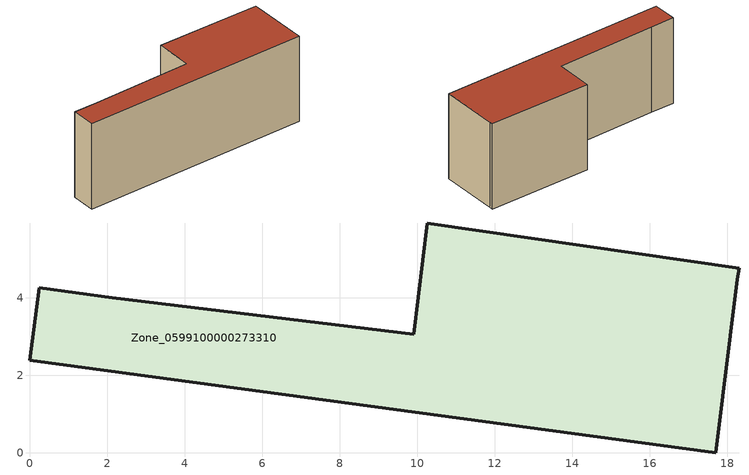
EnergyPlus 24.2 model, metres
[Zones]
Zone_0599100000273310
 floor ground (C_G): 2.14,4 9.92,3.06 10.27,5.93 18.31,4.77 18.26,4.49 17.71,0 0,2.39 0.25,4.26 z0
 wall outside (C_F): 9.92,3.06 2.14,4 0.25,4.26 0,2.39 17.71,0 18.26,4.49 18.31,4.77 10.27,5.93 9.92,3.06 z0:6.93
 roof outside (C_R): 18.26,4.49 18.31,4.77 10.27,5.93 9.92,3.06 2.14,4 0.25,4.26 0,2.39 17.71,0 z6.93
[BUILDING]
Pand.0599100000273310: North Axis=0; Terrain=City; Loads Convergence Tolerance Value=0.04; Temperature Convergence Tolerance Value=0.4; Solar Distribution=FullExterior; Maximum Number of Warmup Days=25; Minimum Number of Warmup Days=1
[Site:Location]
Rotterdam.The.Hague.AP_ZH_NLD Design_Conditions: Latitude=51.96; Longitude=4.45; Time Zone=1; Elevation=-4.5
[SITE:GROUNDTEMPERATURE:BUILDINGSURFACE]
18, 18, 18, 18, 18, 18, 18, 18, 18, 18, 18, 18
[MATERIAL] Thermal Absorptance=0.9; Solar Absorptance=0.7; Visible Absorptance=0.7
Name | Roughness | Thickness | Conductivity | Density | Specific Heat
G.TI.1946 | MediumSmooth | 0.15 | 1 | 540 | 1210
F.TI.1946 | Rough | 0.3 | 0.857143 | 1920 | 840
R.TI.1946 | MediumRough | 0.2 | 0.1 | 1500 | 1000
[CONSTRUCTION]
C_G: G.TI.1946
C_F: F.TI.1946
C_R: R.TI.1946
[ZONE]
Zone_0599100000273310: Type=1; Multiplier=1; Ceiling Height=Autocalculate; Volume=Autocalculate; Floor Area=autocalculate; Part of Total Floor Area=Yes
[ZONEINFILTRATION:DESIGNFLOWRATE]
Infil_Zone_0599100000273310: Zone or ZoneList or Space or SpaceList=Zone_0599100000273310; Schedule=AlwaysOn; Design Flow Rate Calculation Method=Flow/Area; Flow Rate per Floor Area=0.003; Constant Term Coefficient=1; Temperature Term Coefficient=0; Velocity Term Coefficient=0; Velocity Squared Term Coefficient=0
[HVACTEMPLATE:ZONE:IDEALLOADSAIRSYSTEM]
Zone_0599100000273310: Maximum Heating Supply Air Temperature=50; Minimum Cooling Supply Air Temperature=13; Maximum Heating Supply Air Humidity Ratio=0.0156; Minimum Cooling Supply Air Humidity Ratio=0.0077; Heating Limit=NoLimit; Cooling Limit=NoLimit; Dehumidification Control Type=ConstantSensibleHeatRatio; Cooling Sensible Heat Ratio=0.7; Dehumidification Setpoint=60; Humidification Control Type=None; Humidification Setpoint=30; Outdoor Air Method=None; Outdoor Air Flow Rate per Person=0.00944; Outdoor Air Flow Rate per Zone Floor Area=0; Outdoor Air Flow Rate per Zone=0; Demand Controlled Ventilation Type=None; Outdoor Air Economizer Type=NoEconomizer; Heat Recovery Type=None; Sensible Heat Recovery Effectiveness=0.7; Latent Heat Recovery Effectiveness=0.65
[ZONECONTROL:THERMOSTAT]
ThermostatControl_Zone_0599100000273310: Zone or ZoneList=Zone_0599100000273310; Control Type Schedule=DualSetpointControlType; Control 1=Thermostat_Zone_0599100000273310; Temperature Difference Between Cutout And Setpoint=0
[THERMOSTATSETPOINT:DUALSETPOINT]
Thermostat_Zone_0599100000273310: Heating Setpoint Temperature Schedule=HeatingSetpoint_Zone_0599100000273310; Cooling Setpoint Temperature Schedule=CoolingSetpoint_Zone_0599100000273310
[SCHEDULE:COMPACT]
HeatingSetpoint_Zone_0599100000273310: Through: 12/31, For: AllDays, Until: 24:00, 21
CoolingSetpoint_Zone_0599100000273310: Through: 12/31, For: AllDays, Until: 24:00, 24
DualSetpointControlType: Through: 12/31, For: AllDays, Until: 24:00, 4
AlwaysOn: Through: 12/31, For: AllDays, Until: 24:00, 1
